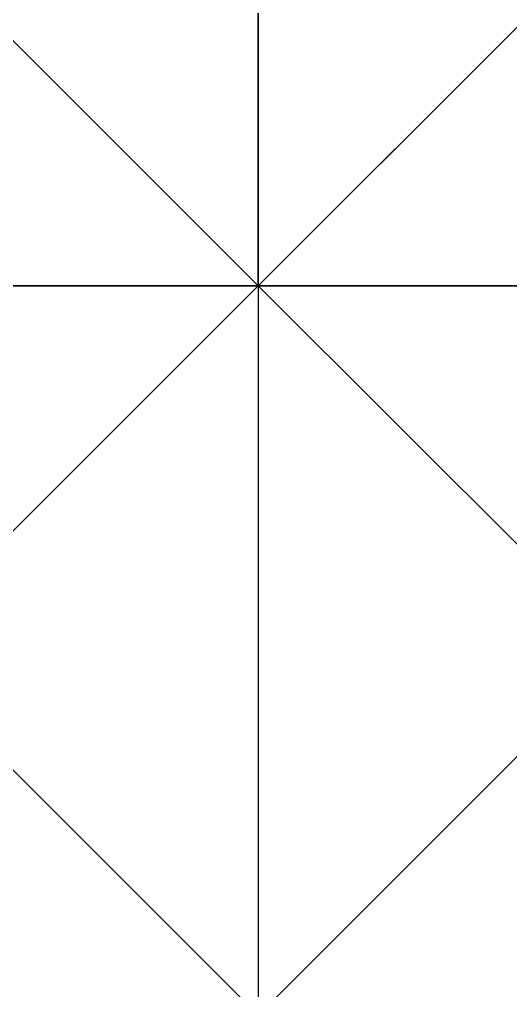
# Model space of a CAD drawing. Header units: metres. Extents: x 0 to 810, y 0 to 745.
# Drawn here: x 0.673 to 1.346, y 2.034 to 3.365 of the extents above; entities that cross this region are included whole.
import ezdxf

# ---------------------------------------------------------------- set-up
doc = ezdxf.new("R2010")
doc.units = ezdxf.units.M
doc.layers.add('forest', color=7, linetype='Continuous')
doc.layers.add('forestfragmentation', color=7, linetype='Continuous')

msp = doc.modelspace()

# ---------------------------------------------------------------- linework, layer by layer
at = {"layer": 'forest', "color": 191}
msp.add_lwpolyline([(0, 0), (0, 2), (1, 2), (2, 3), (3, 3), (4, 4), (4, 7), (3, 8), (2, 8), (1, 7), (1, 5), (0, 5), (0, 63), (63, 63)], dxfattribs=at)
msp.add_lwpolyline([(0, 0), (0, 2), (1, 2), (2, 3), (3, 3), (4, 4), (4, 7), (3, 8), (2, 8), (1, 7), (1, 5), (0, 5), (0, 63), (63, 63)], dxfattribs=at)
msp.add_lwpolyline([(0, 0), (0, 2), (1, 2), (2, 3), (3, 3), (4, 4), (4, 7), (3, 8), (2, 8), (1, 7), (1, 5), (0, 5), (0, 63), (63, 63)], dxfattribs=at)
msp.add_lwpolyline([(0, 0), (0, 2), (1, 2), (2, 3), (3, 3), (4, 4), (4, 7), (3, 8), (2, 8), (1, 7), (1, 5), (0, 5), (0, 63), (63, 63)], dxfattribs=at)
at = {"layer": 'forest', "color": 171}
msp.add_lwpolyline([(0, 0), (0, 1), (1, 1), (2, 2), (1, 3), (0, 3), (0, 63), (63, 63), (63, 2), (60, 5), (58, 3), (58, 2), (57, 2), (56, 1), (57, 0), (0, 0)], dxfattribs=at)
msp.add_lwpolyline([(0, 0), (0, 1), (1, 1), (2, 2), (1, 3), (0, 3), (0, 63), (63, 63), (63, 2), (60, 5), (58, 3), (58, 2), (57, 2), (56, 1), (57, 0), (0, 0)], dxfattribs=at)
msp.add_lwpolyline([(0, 0), (0, 1), (1, 1), (2, 2), (1, 3), (0, 3), (0, 63), (63, 63), (63, 2), (60, 5), (58, 3), (58, 2), (57, 2), (56, 1), (57, 0), (0, 0)], dxfattribs=at)
msp.add_lwpolyline([(0, 0), (0, 1), (1, 1), (2, 2), (1, 3), (0, 3), (0, 63), (63, 63), (63, 2), (60, 5), (58, 3), (58, 2), (57, 2), (56, 1), (57, 0), (0, 0)], dxfattribs=at)
at = {"layer": 'forest', "color": 162}
for points in [[(2, 0), (3, 0), (4, 1), (5, 1), (6, 2), (6, 3), (3, 6), (2, 5), (2, 4), (1, 3), (1, 5), (0, 6), (0, 63), (63, 63)], [(2, 0), (3, 0), (4, 1), (5, 1), (6, 2), (6, 3), (3, 6), (2, 5), (2, 4), (1, 3), (1, 5), (0, 6), (0, 63), (63, 63)], [(2, 0), (3, 0), (4, 1), (5, 1), (6, 2), (6, 3), (3, 6), (2, 5), (2, 4), (1, 3), (1, 5), (0, 6), (0, 63), (63, 63)], [(2, 0), (3, 0), (4, 1), (5, 1), (6, 2), (6, 3), (3, 6), (2, 5), (2, 4), (1, 3), (1, 5), (0, 6), (0, 63), (63, 63)], [(11, 18), (11, 12), (10, 11), (10, 8), (9, 7), (7, 7), (6, 8), (5, 8), (3, 6), (2, 6), (0, 4), (1, 3), (1, 2), (2, 1), (2, 0), (0, 0)], [(11, 18), (11, 12), (10, 11), (10, 8), (9, 7), (7, 7), (6, 8), (5, 8), (3, 6), (2, 6), (0, 4), (1, 3), (1, 2), (2, 1), (2, 0), (0, 0)], [(11, 18), (11, 12), (10, 11), (10, 8), (9, 7), (7, 7), (6, 8), (5, 8), (3, 6), (2, 6), (0, 4), (1, 3), (1, 2), (2, 1), (2, 0), (0, 0)], [(11, 18), (11, 12), (10, 11), (10, 8), (9, 7), (7, 7), (6, 8), (5, 8), (3, 6), (2, 6), (0, 4), (1, 3), (1, 2), (2, 1), (2, 0), (0, 0)]]:
    msp.add_lwpolyline(points, dxfattribs=at)
at = {"layer": 'forest', "color": 177}
for points in [[(0, 0), (0, 4), (1, 4), (1, 3), (3, 1), (4, 1), (6, 3), (6, 14), (7, 15), (7, 17), (8, 18), (5, 21), (2, 21), (1, 22), (0, 22), (0, 25), (1, 25), (3, 27), (3, 28), (2, 29), (1, 29), (0, 28), (0, 27), (0, 40)], [(0, 0), (0, 4), (1, 4), (1, 3), (3, 1), (4, 1), (6, 3), (6, 14), (7, 15), (7, 17), (8, 18), (5, 21), (2, 21), (1, 22), (0, 22), (0, 25), (1, 25), (3, 27), (3, 28), (2, 29), (1, 29), (0, 28), (0, 27), (0, 40)], [(0, 0), (0, 4), (1, 4), (1, 3), (3, 1), (4, 1), (6, 3), (6, 14), (7, 15), (7, 17), (8, 18), (5, 21), (2, 21), (1, 22), (0, 22), (0, 25), (1, 25), (3, 27), (3, 28), (2, 29), (1, 29), (0, 28), (0, 27), (0, 40)], [(0, 0), (0, 4), (1, 4), (1, 3), (3, 1), (4, 1), (6, 3), (6, 14), (7, 15), (7, 17), (8, 18), (5, 21), (2, 21), (1, 22), (0, 22), (0, 25), (1, 25), (3, 27), (3, 28), (2, 29), (1, 29), (0, 28), (0, 27), (0, 40)], [(10, 2), (6, 2), (6, 4), (7, 5), (7, 6), (6, 7), (5, 6), (3, 6), (3, 8), (2, 9), (1, 8), (1, 1), (2, 0), (4, 0), (0, 0)], [(10, 2), (6, 2), (6, 4), (7, 5), (7, 6), (6, 7), (5, 6), (3, 6), (3, 8), (2, 9), (1, 8), (1, 1), (2, 0), (4, 0), (0, 0)], [(10, 2), (6, 2), (6, 4), (7, 5), (7, 6), (6, 7), (5, 6), (3, 6), (3, 8), (2, 9), (1, 8), (1, 1), (2, 0), (4, 0), (0, 0)], [(10, 2), (6, 2), (6, 4), (7, 5), (7, 6), (6, 7), (5, 6), (3, 6), (3, 8), (2, 9), (1, 8), (1, 1), (2, 0), (4, 0), (0, 0)]]:
    msp.add_lwpolyline(points, dxfattribs=at)
at = {"layer": 'forest', "color": 97}
for points in [[(3, 0), (0, 3), (0, 6), (1, 6), (2, 7), (4, 7), (5, 8), (8, 8), (9, 9), (9, 10), (10, 11), (10, 12), (13, 15), (14, 15), (16, 17), (17, 17), (18, 18), (19, 18), (21, 20), (23, 20), (24, 21)], [(3, 0), (0, 3), (0, 6), (1, 6), (2, 7), (4, 7), (5, 8), (8, 8), (9, 9), (9, 10), (10, 11), (10, 12), (13, 15), (14, 15), (16, 17), (17, 17), (18, 18), (19, 18), (21, 20), (23, 20), (24, 21)], [(3, 0), (0, 3), (0, 6), (1, 6), (2, 7), (4, 7), (5, 8), (8, 8), (9, 9), (9, 10), (10, 11), (10, 12), (13, 15), (14, 15), (16, 17), (17, 17), (18, 18), (19, 18), (21, 20), (23, 20), (24, 21)], [(3, 0), (0, 3), (0, 6), (1, 6), (2, 7), (4, 7), (5, 8), (8, 8), (9, 9), (9, 10), (10, 11), (10, 12), (13, 15), (14, 15), (16, 17), (17, 17), (18, 18), (19, 18), (21, 20), (23, 20), (24, 21)], [(25, 15), (23, 15), (20, 12), (21, 11), (21, 10), (22, 9), (22, 8), (23, 7), (23, 3), (12, 3), (11, 4), (10, 3), (0, 3)], [(25, 15), (23, 15), (20, 12), (21, 11), (21, 10), (22, 9), (22, 8), (23, 7), (23, 3), (12, 3), (11, 4), (10, 3), (0, 3)], [(25, 15), (23, 15), (20, 12), (21, 11), (21, 10), (22, 9), (22, 8), (23, 7), (23, 3), (12, 3), (11, 4), (10, 3), (0, 3)], [(25, 15), (23, 15), (20, 12), (21, 11), (21, 10), (22, 9), (22, 8), (23, 7), (23, 3), (12, 3), (11, 4), (10, 3), (0, 3)]]:
    msp.add_lwpolyline(points, dxfattribs=at)
at = {"layer": 'forest', "color": 157}
msp.add_lwpolyline([(0, 0), (0, 2), (1, 2), (2, 3), (1, 4), (0, 4), (0, 8), (2, 8), (6, 12), (5, 13), (5, 14), (3, 16), (2, 16), (1, 17), (1, 19)], dxfattribs=at)
msp.add_lwpolyline([(0, 0), (0, 2), (1, 2), (2, 3), (1, 4), (0, 4), (0, 8), (2, 8), (6, 12), (5, 13), (5, 14), (3, 16), (2, 16), (1, 17), (1, 19)], dxfattribs=at)
msp.add_lwpolyline([(0, 0), (0, 2), (1, 2), (2, 3), (1, 4), (0, 4), (0, 8), (2, 8), (6, 12), (5, 13), (5, 14), (3, 16), (2, 16), (1, 17), (1, 19)], dxfattribs=at)
msp.add_lwpolyline([(0, 0), (0, 2), (1, 2), (2, 3), (1, 4), (0, 4), (0, 8), (2, 8), (6, 12), (5, 13), (5, 14), (3, 16), (2, 16), (1, 17), (1, 19)], dxfattribs=at)
at = {"layer": 'forest', "color": 107}
msp.add_lwpolyline([(8, 18), (6, 16), (6, 15), (5, 14), (5, 13), (6, 12), (8, 12), (8, 7), (7, 7), (6, 6), (5, 6), (1, 2), (1, 0), (0, 0)], dxfattribs=at)
msp.add_lwpolyline([(8, 18), (6, 16), (6, 15), (5, 14), (5, 13), (6, 12), (8, 12), (8, 7), (7, 7), (6, 6), (5, 6), (1, 2), (1, 0), (0, 0)], dxfattribs=at)
msp.add_lwpolyline([(8, 18), (6, 16), (6, 15), (5, 14), (5, 13), (6, 12), (8, 12), (8, 7), (7, 7), (6, 6), (5, 6), (1, 2), (1, 0), (0, 0)], dxfattribs=at)
msp.add_lwpolyline([(8, 18), (6, 16), (6, 15), (5, 14), (5, 13), (6, 12), (8, 12), (8, 7), (7, 7), (6, 6), (5, 6), (1, 2), (1, 0), (0, 0)], dxfattribs=at)
at = {"layer": 'forest', "color": 42}
msp.add_lwpolyline([(0, 0), (0, 3), (3, 3), (4, 2), (5, 2), (6, 1), (7, 1), (8, 2)], dxfattribs=at)
msp.add_lwpolyline([(0, 0), (0, 3), (3, 3), (4, 2), (5, 2), (6, 1), (7, 1), (8, 2)], dxfattribs=at)
msp.add_lwpolyline([(0, 0), (0, 3), (3, 3), (4, 2), (5, 2), (6, 1), (7, 1), (8, 2)], dxfattribs=at)
msp.add_lwpolyline([(0, 0), (0, 3), (3, 3), (4, 2), (5, 2), (6, 1), (7, 1), (8, 2)], dxfattribs=at)
at = {"layer": 'forestfragmentation', "color": 91}
msp.add_lwpolyline([(0, 3), (0, 9), (1, 9), (3, 11), (3, 13), (6, 13), (8, 11), (8, 6), (6, 4), (5, 4), (4, 3), (0, 3)], dxfattribs=at)
msp.add_lwpolyline([(0, 3), (0, 9), (1, 9), (3, 11), (3, 13), (6, 13), (8, 11), (8, 6), (6, 4), (5, 4), (4, 3), (0, 3)], dxfattribs=at)
msp.add_lwpolyline([(0, 3), (0, 9), (1, 9), (3, 11), (3, 13), (6, 13), (8, 11), (8, 6), (6, 4), (5, 4), (4, 3), (0, 3)], dxfattribs=at)
msp.add_lwpolyline([(0, 3), (0, 9), (1, 9), (3, 11), (3, 13), (6, 13), (8, 11), (8, 6), (6, 4), (5, 4), (4, 3), (0, 3)], dxfattribs=at)
at = {"layer": 'forestfragmentation', "color": 55}
msp.add_lwpolyline([(0, 3), (0, 5), (1, 5), (2, 6), (7, 6), (7, 5), (6, 4), (2, 4), (1, 3), (0, 3)], dxfattribs=at)
msp.add_lwpolyline([(0, 3), (0, 5), (1, 5), (2, 6), (7, 6), (7, 5), (6, 4), (2, 4), (1, 3), (0, 3)], dxfattribs=at)
msp.add_lwpolyline([(0, 3), (0, 5), (1, 5), (2, 6), (7, 6), (7, 5), (6, 4), (2, 4), (1, 3), (0, 3)], dxfattribs=at)
msp.add_lwpolyline([(0, 3), (0, 5), (1, 5), (2, 6), (7, 6), (7, 5), (6, 4), (2, 4), (1, 3), (0, 3)], dxfattribs=at)
at = {"layer": 'forestfragmentation', "color": 62}
msp.add_lwpolyline([(0, 0), (0, 2), (1, 3), (4, 3), (5, 2), (5, 0), (0, 0)], dxfattribs=at)
msp.add_lwpolyline([(0, 0), (0, 2), (1, 3), (4, 3), (5, 2), (5, 0), (0, 0)], dxfattribs=at)
msp.add_lwpolyline([(0, 0), (0, 2), (1, 3), (4, 3), (5, 2), (5, 0), (0, 0)], dxfattribs=at)
msp.add_lwpolyline([(0, 0), (0, 2), (1, 3), (4, 3), (5, 2), (5, 0), (0, 0)], dxfattribs=at)

doc.saveas('drawing.dxf')
